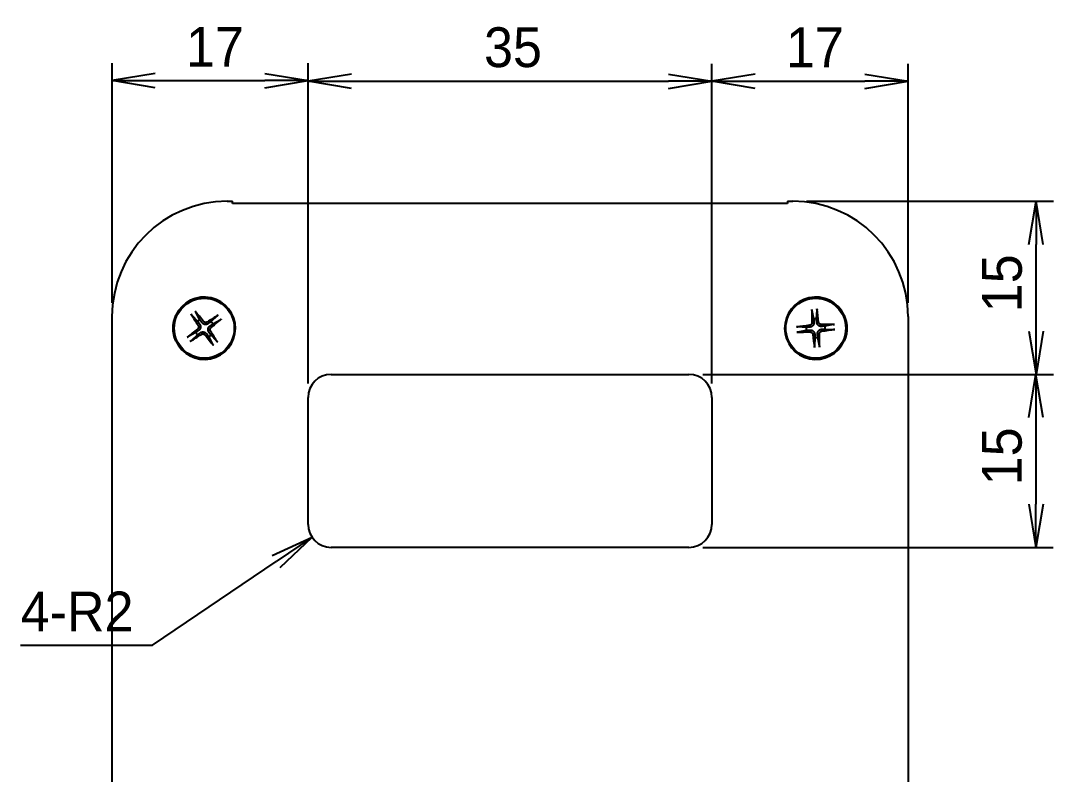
# Model space of a CAD drawing. Header units: millimetres. Extents: x 22 to 621, y 9 to 437.
# Drawn here: x 259.3 to 348.8, y 252.1 to 317.4 of the extents above; entities that cross this region are included whole.
import ezdxf

# ---------------------------------------------------------------- set-up
doc = ezdxf.new("R2010")
doc.units = ezdxf.units.MM
doc.header["$LTSCALE"] = 1.5
doc.layers.add('Dimension (ISO)', color=7, linetype='Continuous', lineweight=25)
doc.layers.add('Visible (ISO)', color=7, linetype='Continuous', lineweight=25)
doc.styles.add('Note Text (JIS)', font='MS PGothic.ttf')
doc.dimstyles.new('Default (JIS)', dxfattribs={"dimscale": 1.5, "dimtxt": 2.3, "dimasz": 2.5, "dimexe": 1, "dimexo": 0.8, "dimgap": 0.8, "dimtad": 1, "dimtoh": 1, "dimrnd": 1e-08, "dimdsep": 46, "dimtxsty": 'Note Text (JIS)', "dimblk": 'OPEN', "dimcen": 0.09, "dimdle": 5, "dimclrd": 100, "dimclre": 100, "dimclrt": 7, "dimadec": 0, "dimazin": 2, "dimtfac": 1, "dimtmove": 0, "dimatfit": 3, "dimldrblk": 'OPEN', "dimfxl": 1, "dimtolj": 1, "dimtzin": 0, "dimlwd": 25, "dimlwe": 25, "dimarcsym": 0})

# ---------------------------------------------------------------- blocks, each defined once
blk = doc.blocks.new('_Open')
at = {"color": 0, "linetype": 'ByBlock', "lineweight": -2}
for p, q in [((-1, 0.167), (0, 0)), ((-1, -0.167), (0, 0)), ((0, 0), (-1, 0))]:
    blk.add_line(p, q, dxfattribs=at)
blk = doc.blocks.new('*D23')
at = {"layer": 'Defpoints', "color": 0}
for p in [(284.192, 312.186), (267.192, 291.73), (284.192, 284.724)]:
    blk.add_point(p, dxfattribs=at)
at = {"layer": 'Dimension (ISO)', "color": 100, "lineweight": 25}
for p, q in [((267.192, 292.93), (267.192, 313.686)), ((284.192, 285.924), (284.192, 313.686)), ((270.942, 312.186), (280.442, 312.186))]:
    blk.add_line(p, q, dxfattribs=at)
at = {"layer": 'Dimension (ISO)', "color": 100, "lineweight": 25, "xscale": 3.75, "yscale": 3.75, "zscale": 3.75, "rotation": 180}
blk.add_blockref('_Open', (267.192, 312.186), dxfattribs=at)
at = {"layer": 'Dimension (ISO)', "color": 100, "lineweight": 25, "xscale": 3.75, "yscale": 3.75, "zscale": 3.75}
blk.add_blockref('_Open', (284.192, 312.186), dxfattribs=at)
at = {"layer": 'Dimension (ISO)', "color": 7, "lineweight": 25, "insert": (273.604, 315.12), "char_height": 3.45, "attachment_point": 4, "style": 'Note Text (JIS)'}
blk.add_mtext('\\A1;17', dxfattribs=at)
blk = doc.blocks.new('*D24')
at = {"layer": 'Defpoints', "color": 0}
for p in [(319.192, 312.133), (284.192, 284.724), (319.192, 284.724)]:
    blk.add_point(p, dxfattribs=at)
at = {"layer": 'Dimension (ISO)', "color": 100, "lineweight": 25}
for p, q in [((284.192, 285.924), (284.192, 313.633)), ((319.192, 285.924), (319.192, 313.633)), ((287.942, 312.133), (315.442, 312.133))]:
    blk.add_line(p, q, dxfattribs=at)
at = {"layer": 'Dimension (ISO)', "color": 100, "lineweight": 25, "xscale": 3.75, "yscale": 3.75, "zscale": 3.75, "rotation": 180}
blk.add_blockref('_Open', (284.192, 312.133), dxfattribs=at)
at = {"layer": 'Dimension (ISO)', "color": 100, "lineweight": 25, "xscale": 3.75, "yscale": 3.75, "zscale": 3.75}
blk.add_blockref('_Open', (319.192, 312.133), dxfattribs=at)
at = {"layer": 'Dimension (ISO)', "color": 7, "lineweight": 25, "insert": (299.439, 315.058), "char_height": 3.45, "attachment_point": 4, "style": 'Note Text (JIS)'}
blk.add_mtext('\\A1;35', dxfattribs=at)
blk = doc.blocks.new('*D25')
at = {"layer": 'Defpoints', "color": 0}
for p in [(336.192, 312.133), (336.192, 291.73), (319.192, 284.724)]:
    blk.add_point(p, dxfattribs=at)
at = {"layer": 'Dimension (ISO)', "color": 100, "lineweight": 25}
for p, q in [((319.192, 285.924), (319.192, 313.633)), ((336.192, 292.93), (336.192, 313.633)), ((322.942, 312.133), (332.442, 312.133))]:
    blk.add_line(p, q, dxfattribs=at)
at = {"layer": 'Dimension (ISO)', "color": 100, "lineweight": 25, "xscale": 3.75, "yscale": 3.75, "zscale": 3.75, "rotation": 180}
blk.add_blockref('_Open', (319.192, 312.133), dxfattribs=at)
at = {"layer": 'Dimension (ISO)', "color": 100, "lineweight": 25, "xscale": 3.75, "yscale": 3.75, "zscale": 3.75}
blk.add_blockref('_Open', (336.192, 312.133), dxfattribs=at)
at = {"layer": 'Dimension (ISO)', "color": 7, "lineweight": 25, "insert": (325.604, 315.066), "char_height": 3.45, "attachment_point": 4, "style": 'Note Text (JIS)'}
blk.add_mtext('\\A1;17', dxfattribs=at)
blk = doc.blocks.new('*D26')
at = {"layer": 'Defpoints', "color": 0}
for p in [(326.198, 301.724), (347.289, 301.724), (317.192, 286.724)]:
    blk.add_point(p, dxfattribs=at)
at = {"layer": 'Dimension (ISO)', "color": 100, "lineweight": 25}
for p, q in [((327.398, 301.724), (348.789, 301.724)), ((347.289, 290.474), (347.289, 297.974)), ((318.392, 286.724), (348.789, 286.724))]:
    blk.add_line(p, q, dxfattribs=at)
at = {"layer": 'Dimension (ISO)', "color": 100, "lineweight": 25, "xscale": 3.75, "yscale": 3.75, "zscale": 3.75}
for p, rotation in [((347.289, 301.724), 90), ((347.289, 286.724), 270)]:
    blk.add_blockref('_Open', p, dxfattribs=dict(at, rotation=rotation))
at = {"layer": 'Dimension (ISO)', "color": 7, "lineweight": 25, "insert": (344.355, 292.107), "char_height": 3.45, "attachment_point": 4, "rotation": 90, "style": 'Note Text (JIS)'}
blk.add_mtext('\\A1;15', dxfattribs=at)
blk = doc.blocks.new('*D27')
at = {"layer": 'Defpoints', "color": 0}
for p in [(317.192, 286.724), (317.192, 271.724), (347.277, 271.724)]:
    blk.add_point(p, dxfattribs=at)
at = {"layer": 'Dimension (ISO)', "color": 100, "lineweight": 25}
for p, q in [((318.392, 286.724), (348.777, 286.724)), ((347.277, 282.974), (347.277, 275.474)), ((318.392, 271.724), (348.777, 271.724))]:
    blk.add_line(p, q, dxfattribs=at)
at = {"layer": 'Dimension (ISO)', "color": 100, "lineweight": 25, "xscale": 3.75, "yscale": 3.75, "zscale": 3.75}
for p, rotation in [((347.277, 286.724), 90), ((347.277, 271.724), 270)]:
    blk.add_blockref('_Open', p, dxfattribs=dict(at, rotation=rotation))
at = {"layer": 'Dimension (ISO)', "color": 7, "lineweight": 25, "insert": (344.344, 277.107), "char_height": 3.45, "attachment_point": 4, "rotation": 90, "style": 'Note Text (JIS)'}
blk.add_mtext('\\A1;15', dxfattribs=at)
blk = doc.blocks.new('*D31')
at = {"layer": 'Defpoints', "color": 0}
for p in [(286.192, 273.724), (284.535, 272.604)]:
    blk.add_point(p, dxfattribs=at)
at = {"layer": 'Dimension (ISO)', "color": 100, "lineweight": 25}
for p, q in [((270.703, 263.248), (281.429, 270.503)), ((259.273, 263.248), (270.703, 263.248))]:
    blk.add_line(p, q, dxfattribs=at)
at = {"layer": 'Dimension (ISO)', "color": 100, "lineweight": 25, "xscale": 3.75, "yscale": 3.75, "zscale": 3.75, "rotation": 34.07173246889417}
blk.add_blockref('_Open', (284.535, 272.604), dxfattribs=at)
at = {"layer": 'Dimension (ISO)', "color": 7, "lineweight": 25, "insert": (259.273, 266.173), "char_height": 3.45, "attachment_point": 4, "style": 'Note Text (JIS)'}
blk.add_mtext('\\A1;4-R2', dxfattribs=at)

msp = doc.modelspace()

# ---------------------------------------------------------------- linework, layer by layer
at = {"layer": 'Visible (ISO)'}
for p, q in [((277.185, 301.724), (277.642, 301.724)), ((277.642, 301.532), (277.642, 301.724)), ((325.742, 301.724), (325.742, 301.532)), ((325.742, 301.724), (326.198, 301.724)), ((325.742, 301.532), (277.642, 301.532)), ((274.113, 291.847), (274.618, 291.311)), ((274.819, 291.455), (274.472, 292.105)), ((327.866, 292.247), (328.013, 291.525)), ((328.26, 291.542), (328.307, 292.277)), ((267.192, 196.718), (267.192, 291.73)), ((276.314, 291.803), (275.778, 291.298)), ((275.923, 291.097), (276.572, 291.444)), ((329.714, 291.049), (328.993, 290.903)), ((336.192, 291.73), (336.192, 196.718)), ((274.46, 290.351), (273.811, 290.004)), ((274.069, 289.645), (274.605, 290.15)), ((276.27, 289.601), (275.765, 290.137)), ((327.374, 290.792), (326.639, 290.84)), ((326.669, 290.399), (327.39, 290.545)), ((329.009, 290.656), (329.744, 290.608)), ((275.564, 289.993), (275.911, 289.343)), ((328.123, 289.906), (328.076, 289.171)), ((328.517, 289.201), (328.37, 289.923)), ((286.192, 286.724), (317.192, 286.724)), ((284.192, 273.724), (284.192, 284.724)), ((319.192, 284.724), (319.192, 273.724)), ((317.192, 271.724), (286.192, 271.724))]:
    msp.add_line(p, q, dxfattribs=at)
at = {"layer": 'Visible (ISO)', "flags": 128}
for points in [[(272.596, 291.469), (272.601, 291.485), (272.606, 291.501), (272.611, 291.518), (272.616, 291.534), (272.621, 291.55), (272.626, 291.566), (272.631, 291.582), (272.637, 291.598), (272.642, 291.614), (272.648, 291.63), (272.654, 291.646), (272.66, 291.662), (272.665, 291.677), (272.671, 291.693), (272.678, 291.709), (272.684, 291.725), (272.69, 291.74), (272.697, 291.756), (272.703, 291.772), (272.71, 291.787), (272.716, 291.803), (272.723, 291.818), (272.73, 291.834), (272.737, 291.849)], [(274.113, 291.847), (274.111, 291.849), (274.109, 291.851), (274.107, 291.854), (274.104, 291.856), (274.102, 291.859), (274.1, 291.862), (274.097, 291.866), (274.095, 291.869), (274.092, 291.873), (274.089, 291.877), (274.086, 291.881), (274.083, 291.885), (274.08, 291.889), (274.077, 291.893), (274.074, 291.898), (274.071, 291.902), (274.068, 291.907), (274.065, 291.912), (274.062, 291.916), (274.059, 291.921), (274.056, 291.925), (274.053, 291.93), (274.05, 291.935), (274.047, 291.94)], [(274.405, 292.197), (274.408, 292.193), (274.412, 292.188), (274.416, 292.184), (274.419, 292.18), (274.422, 292.175), (274.426, 292.171), (274.429, 292.167), (274.433, 292.162), (274.436, 292.158), (274.439, 292.153), (274.442, 292.149), (274.445, 292.145), (274.448, 292.141), (274.451, 292.137), (274.454, 292.133), (274.457, 292.129), (274.459, 292.125), (274.461, 292.122), (274.464, 292.119), (274.465, 292.116), (274.467, 292.113), (274.469, 292.11), (274.471, 292.107), (274.472, 292.105)], [(276.314, 291.803), (276.316, 291.805), (276.319, 291.807), (276.321, 291.809), (276.324, 291.811), (276.327, 291.813), (276.33, 291.816), (276.333, 291.818), (276.337, 291.821), (276.34, 291.824), (276.344, 291.827), (276.348, 291.829), (276.352, 291.832), (276.356, 291.835), (276.361, 291.838), (276.365, 291.841), (276.37, 291.844), (276.375, 291.848), (276.379, 291.851), (276.384, 291.854), (276.388, 291.857), (276.393, 291.86), (276.398, 291.863), (276.403, 291.866), (276.407, 291.869)], [(327.866, 292.247), (327.866, 292.249), (327.865, 292.252), (327.865, 292.256), (327.864, 292.259), (327.864, 292.263), (327.863, 292.267), (327.863, 292.271), (327.862, 292.275), (327.862, 292.28), (327.862, 292.285), (327.861, 292.29), (327.861, 292.295), (327.861, 292.3), (327.86, 292.305), (327.86, 292.31), (327.86, 292.316), (327.86, 292.322), (327.859, 292.327), (327.859, 292.333), (327.859, 292.338), (327.859, 292.344), (327.859, 292.349), (327.859, 292.355), (327.859, 292.36)], [(328.299, 292.39), (328.3, 292.385), (328.3, 292.379), (328.301, 292.374), (328.302, 292.368), (328.302, 292.363), (328.303, 292.357), (328.303, 292.352), (328.304, 292.346), (328.305, 292.341), (328.305, 292.335), (328.305, 292.33), (328.306, 292.325), (328.306, 292.32), (328.306, 292.315), (328.307, 292.31), (328.307, 292.305), (328.307, 292.301), (328.307, 292.297), (328.307, 292.293), (328.307, 292.289), (328.307, 292.286), (328.307, 292.283), (328.307, 292.28), (328.307, 292.277)], [(330.646, 291.849), (330.653, 291.834), (330.66, 291.818), (330.667, 291.803), (330.673, 291.787), (330.68, 291.772), (330.686, 291.756), (330.693, 291.74), (330.699, 291.725), (330.705, 291.709), (330.712, 291.693), (330.718, 291.677), (330.723, 291.662), (330.729, 291.646), (330.735, 291.63), (330.741, 291.614), (330.746, 291.598), (330.752, 291.582), (330.757, 291.566), (330.762, 291.55), (330.767, 291.534), (330.772, 291.518), (330.777, 291.501), (330.782, 291.485), (330.787, 291.469)], [(272.724, 289.629), (272.693, 289.701), (272.664, 289.773), (272.638, 289.847), (272.614, 289.921), (272.592, 289.996), (272.572, 290.071), (272.554, 290.148), (272.538, 290.224), (272.525, 290.302), (272.514, 290.38), (272.505, 290.458), (272.498, 290.536), (272.494, 290.615), (272.492, 290.694), (272.492, 290.772), (272.494, 290.851), (272.499, 290.929), (272.506, 291.008), (272.516, 291.086), (272.527, 291.163), (272.541, 291.24), (272.557, 291.317), (272.576, 291.393), (272.596, 291.469)], [(274.655, 290.977), (274.662, 290.965), (274.669, 290.952), (274.675, 290.938), (274.68, 290.924), (274.685, 290.91), (274.688, 290.895), (274.691, 290.88), (274.692, 290.865), (274.693, 290.85), (274.693, 290.835), (274.692, 290.821), (274.69, 290.806), (274.687, 290.792), (274.684, 290.778), (274.679, 290.764), (274.674, 290.75), (274.667, 290.737), (274.66, 290.723), (274.652, 290.71), (274.643, 290.698), (274.634, 290.686), (274.624, 290.675), (274.613, 290.665), (274.602, 290.655)], [(274.618, 291.311), (274.629, 291.296), (274.639, 291.281), (274.649, 291.268), (274.658, 291.254), (274.668, 291.242), (274.676, 291.229), (274.685, 291.218), (274.693, 291.206), (274.701, 291.195), (274.709, 291.185), (274.716, 291.174), (274.723, 291.165), (274.73, 291.155), (274.737, 291.146), (274.743, 291.137), (274.749, 291.128), (274.755, 291.12), (274.761, 291.112), (274.767, 291.104), (274.773, 291.096), (274.778, 291.089), (274.783, 291.082), (274.788, 291.075), (274.793, 291.068)], [(274.792, 291.067), (274.806, 291.047), (274.819, 291.025), (274.83, 291.003), (274.84, 290.981), (274.849, 290.959), (274.855, 290.935), (274.861, 290.91), (274.865, 290.884), (274.867, 290.857), (274.868, 290.83), (274.866, 290.804), (274.863, 290.778), (274.858, 290.752), (274.851, 290.726), (274.842, 290.701), (274.831, 290.676), (274.819, 290.653), (274.806, 290.631), (274.792, 290.611), (274.777, 290.592), (274.76, 290.574), (274.742, 290.557), (274.723, 290.541), (274.704, 290.526)], [(274.993, 291.211), (274.988, 291.218), (274.983, 291.225), (274.978, 291.232), (274.973, 291.24), (274.967, 291.248), (274.961, 291.255), (274.956, 291.264), (274.95, 291.272), (274.943, 291.281), (274.937, 291.29), (274.93, 291.299), (274.924, 291.308), (274.916, 291.318), (274.909, 291.329), (274.902, 291.339), (274.894, 291.35), (274.886, 291.362), (274.877, 291.373), (274.868, 291.386), (274.859, 291.398), (274.85, 291.412), (274.84, 291.426), (274.829, 291.44), (274.819, 291.455)], [(275.535, 291.123), (275.514, 291.109), (275.493, 291.096), (275.471, 291.085), (275.449, 291.075), (275.426, 291.067), (275.403, 291.06), (275.378, 291.054), (275.352, 291.05), (275.325, 291.048), (275.298, 291.048), (275.271, 291.049), (275.245, 291.053), (275.22, 291.058), (275.194, 291.065), (275.169, 291.074), (275.144, 291.084), (275.121, 291.097), (275.099, 291.11), (275.079, 291.124), (275.06, 291.139), (275.042, 291.155), (275.025, 291.173), (275.009, 291.192), (274.993, 291.212)], [(275.445, 291.261), (275.432, 291.254), (275.419, 291.247), (275.406, 291.241), (275.392, 291.235), (275.378, 291.231), (275.363, 291.227), (275.348, 291.225), (275.333, 291.223), (275.318, 291.222), (275.303, 291.222), (275.288, 291.224), (275.274, 291.225), (275.26, 291.228), (275.246, 291.232), (275.232, 291.236), (275.218, 291.242), (275.204, 291.248), (275.191, 291.255), (275.178, 291.263), (275.166, 291.272), (275.154, 291.282), (275.143, 291.292), (275.133, 291.302), (275.123, 291.314)], [(275.778, 291.298), (275.763, 291.287), (275.749, 291.277), (275.735, 291.267), (275.722, 291.257), (275.709, 291.248), (275.697, 291.239), (275.685, 291.23), (275.674, 291.222), (275.663, 291.214), (275.652, 291.207), (275.642, 291.199), (275.632, 291.192), (275.623, 291.185), (275.613, 291.179), (275.604, 291.172), (275.596, 291.166), (275.587, 291.16), (275.579, 291.154), (275.571, 291.148), (275.564, 291.143), (275.556, 291.138), (275.549, 291.132), (275.542, 291.127), (275.535, 291.122)], [(275.679, 290.923), (275.686, 290.927), (275.693, 290.932), (275.7, 290.938), (275.707, 290.943), (275.715, 290.948), (275.723, 290.954), (275.731, 290.96), (275.739, 290.966), (275.748, 290.972), (275.757, 290.978), (275.766, 290.985), (275.776, 290.992), (275.786, 290.999), (275.796, 291.006), (275.807, 291.014), (275.818, 291.022), (275.829, 291.03), (275.841, 291.038), (275.853, 291.047), (275.866, 291.056), (275.879, 291.066), (275.893, 291.076), (275.908, 291.086), (275.923, 291.097)], [(276.664, 291.511), (276.66, 291.507), (276.656, 291.503), (276.651, 291.5), (276.647, 291.496), (276.643, 291.493), (276.639, 291.49), (276.634, 291.486), (276.63, 291.483), (276.625, 291.48), (276.621, 291.476), (276.617, 291.473), (276.613, 291.47), (276.609, 291.467), (276.604, 291.464), (276.6, 291.462), (276.597, 291.459), (276.593, 291.456), (276.589, 291.454), (276.586, 291.452), (276.583, 291.45), (276.58, 291.448), (276.577, 291.446), (276.575, 291.445), (276.572, 291.444)], [(327.869, 291.222), (327.868, 291.208), (327.867, 291.193), (327.865, 291.178), (327.862, 291.164), (327.859, 291.149), (327.854, 291.135), (327.848, 291.121), (327.842, 291.107), (327.834, 291.094), (327.826, 291.081), (327.818, 291.069), (327.809, 291.058), (327.799, 291.047), (327.788, 291.037), (327.777, 291.028), (327.765, 291.019), (327.753, 291.011), (327.74, 291.003), (327.726, 290.996), (327.712, 290.991), (327.698, 290.986), (327.683, 290.982), (327.669, 290.979), (327.654, 290.976)], [(328.033, 291.226), (328.034, 291.201), (328.034, 291.176), (328.032, 291.152), (328.028, 291.127), (328.024, 291.104), (328.017, 291.08), (328.009, 291.056), (327.998, 291.032), (327.986, 291.008), (327.972, 290.985), (327.957, 290.963), (327.941, 290.943), (327.923, 290.924), (327.903, 290.906), (327.882, 290.889), (327.86, 290.873), (327.837, 290.86), (327.815, 290.848), (327.792, 290.839), (327.77, 290.831), (327.746, 290.824), (327.722, 290.819), (327.697, 290.815), (327.673, 290.813)], [(328.013, 291.525), (328.014, 291.507), (328.015, 291.489), (328.017, 291.472), (328.018, 291.456), (328.019, 291.44), (328.02, 291.425), (328.021, 291.41), (328.022, 291.396), (328.023, 291.383), (328.024, 291.37), (328.025, 291.357), (328.026, 291.345), (328.026, 291.333), (328.027, 291.322), (328.028, 291.311), (328.029, 291.3), (328.029, 291.29), (328.03, 291.28), (328.031, 291.27), (328.031, 291.261), (328.032, 291.252), (328.033, 291.243), (328.033, 291.234), (328.034, 291.226)], [(328.279, 291.243), (328.279, 291.251), (328.278, 291.26), (328.278, 291.269), (328.277, 291.278), (328.277, 291.287), (328.276, 291.297), (328.275, 291.307), (328.275, 291.317), (328.274, 291.328), (328.273, 291.339), (328.272, 291.35), (328.272, 291.362), (328.271, 291.374), (328.27, 291.387), (328.269, 291.4), (328.268, 291.413), (328.267, 291.427), (328.266, 291.442), (328.265, 291.457), (328.264, 291.472), (328.263, 291.489), (328.262, 291.506), (328.261, 291.523), (328.26, 291.542)], [(328.694, 290.882), (328.669, 290.881), (328.644, 290.882), (328.619, 290.884), (328.595, 290.887), (328.572, 290.892), (328.548, 290.898), (328.524, 290.907), (328.5, 290.917), (328.476, 290.929), (328.453, 290.943), (328.431, 290.958), (328.41, 290.975), (328.391, 290.993), (328.373, 291.012), (328.356, 291.033), (328.341, 291.055), (328.328, 291.078), (328.316, 291.101), (328.306, 291.123), (328.298, 291.146), (328.292, 291.169), (328.286, 291.194), (328.283, 291.218), (328.28, 291.243)], [(328.69, 291.047), (328.675, 291.047), (328.661, 291.048), (328.646, 291.05), (328.631, 291.053), (328.617, 291.057), (328.602, 291.062), (328.588, 291.067), (328.575, 291.074), (328.561, 291.081), (328.549, 291.089), (328.537, 291.098), (328.525, 291.107), (328.515, 291.117), (328.505, 291.127), (328.495, 291.138), (328.486, 291.15), (328.478, 291.163), (328.471, 291.176), (328.464, 291.19), (328.458, 291.203), (328.453, 291.218), (328.449, 291.232), (328.446, 291.247), (328.444, 291.261)], [(329.714, 291.049), (329.717, 291.05), (329.72, 291.05), (329.723, 291.051), (329.727, 291.051), (329.73, 291.052), (329.734, 291.052), (329.738, 291.053), (329.743, 291.053), (329.747, 291.054), (329.752, 291.054), (329.757, 291.054), (329.762, 291.055), (329.767, 291.055), (329.772, 291.055), (329.778, 291.055), (329.783, 291.056), (329.789, 291.056), (329.795, 291.056), (329.8, 291.056), (329.805, 291.056), (329.811, 291.056), (329.817, 291.056), (329.822, 291.057), (329.828, 291.057)], [(330.787, 291.469), (330.807, 291.393), (330.826, 291.317), (330.842, 291.24), (330.856, 291.163), (330.867, 291.085), (330.877, 291.007), (330.884, 290.929), (330.889, 290.85), (330.891, 290.772), (330.891, 290.693), (330.889, 290.615), (330.885, 290.536), (330.878, 290.458), (330.87, 290.38), (330.858, 290.303), (330.845, 290.225), (330.829, 290.149), (330.812, 290.072), (330.792, 289.997), (330.77, 289.922), (330.745, 289.847), (330.719, 289.774), (330.69, 289.701), (330.659, 289.629)], [(274.704, 290.525), (274.697, 290.521), (274.69, 290.516), (274.683, 290.51), (274.676, 290.505), (274.668, 290.5), (274.66, 290.494), (274.652, 290.488), (274.644, 290.482), (274.635, 290.476), (274.626, 290.469), (274.617, 290.463), (274.607, 290.456), (274.597, 290.449), (274.587, 290.442), (274.576, 290.434), (274.565, 290.426), (274.554, 290.418), (274.542, 290.41), (274.53, 290.401), (274.517, 290.392), (274.504, 290.382), (274.49, 290.372), (274.475, 290.362), (274.46, 290.351)], [(274.605, 290.15), (274.62, 290.161), (274.634, 290.171), (274.648, 290.181), (274.661, 290.191), (274.674, 290.2), (274.686, 290.209), (274.698, 290.217), (274.709, 290.226), (274.72, 290.234), (274.731, 290.241), (274.741, 290.249), (274.751, 290.256), (274.76, 290.263), (274.77, 290.269), (274.779, 290.276), (274.787, 290.282), (274.796, 290.288), (274.804, 290.294), (274.812, 290.3), (274.819, 290.305), (274.827, 290.31), (274.834, 290.316), (274.841, 290.321), (274.848, 290.326)], [(274.848, 290.325), (274.869, 290.339), (274.89, 290.352), (274.912, 290.363), (274.934, 290.373), (274.957, 290.381), (274.98, 290.388), (275.005, 290.394), (275.031, 290.398), (275.058, 290.4), (275.085, 290.4), (275.112, 290.399), (275.138, 290.395), (275.163, 290.39), (275.189, 290.383), (275.214, 290.374), (275.239, 290.364), (275.262, 290.351), (275.284, 290.338), (275.304, 290.324), (275.323, 290.309), (275.341, 290.293), (275.358, 290.275), (275.374, 290.256), (275.39, 290.236)], [(274.938, 290.187), (274.951, 290.194), (274.964, 290.201), (274.977, 290.207), (274.991, 290.213), (275.005, 290.217), (275.02, 290.221), (275.035, 290.223), (275.05, 290.225), (275.065, 290.226), (275.08, 290.225), (275.095, 290.224), (275.109, 290.223), (275.123, 290.22), (275.137, 290.216), (275.151, 290.212), (275.165, 290.206), (275.179, 290.2), (275.192, 290.193), (275.205, 290.185), (275.217, 290.176), (275.229, 290.166), (275.24, 290.156), (275.25, 290.145), (275.26, 290.134)], [(275.39, 290.237), (275.395, 290.23), (275.4, 290.223), (275.405, 290.216), (275.41, 290.208), (275.416, 290.2), (275.422, 290.193), (275.427, 290.184), (275.433, 290.176), (275.44, 290.167), (275.446, 290.158), (275.453, 290.149), (275.459, 290.14), (275.467, 290.13), (275.474, 290.119), (275.481, 290.109), (275.489, 290.098), (275.497, 290.086), (275.506, 290.075), (275.515, 290.062), (275.524, 290.049), (275.533, 290.036), (275.543, 290.022), (275.554, 290.008), (275.564, 289.993)], [(275.591, 290.381), (275.577, 290.401), (275.564, 290.423), (275.553, 290.445), (275.543, 290.467), (275.534, 290.489), (275.528, 290.513), (275.522, 290.538), (275.518, 290.564), (275.516, 290.591), (275.515, 290.617), (275.517, 290.644), (275.52, 290.67), (275.525, 290.696), (275.532, 290.722), (275.541, 290.747), (275.552, 290.772), (275.564, 290.795), (275.577, 290.817), (275.591, 290.837), (275.606, 290.855), (275.623, 290.873), (275.641, 290.891), (275.66, 290.907), (275.679, 290.922)], [(275.765, 290.137), (275.754, 290.152), (275.744, 290.167), (275.734, 290.18), (275.725, 290.194), (275.715, 290.206), (275.707, 290.219), (275.698, 290.23), (275.69, 290.242), (275.682, 290.253), (275.674, 290.263), (275.667, 290.274), (275.66, 290.283), (275.653, 290.293), (275.646, 290.302), (275.64, 290.311), (275.634, 290.32), (275.628, 290.328), (275.622, 290.336), (275.616, 290.344), (275.61, 290.352), (275.605, 290.359), (275.6, 290.366), (275.595, 290.373), (275.59, 290.38)], [(275.728, 290.471), (275.721, 290.483), (275.714, 290.496), (275.708, 290.51), (275.703, 290.524), (275.698, 290.538), (275.695, 290.553), (275.692, 290.568), (275.691, 290.583), (275.69, 290.598), (275.69, 290.613), (275.691, 290.627), (275.693, 290.642), (275.696, 290.656), (275.699, 290.67), (275.704, 290.684), (275.709, 290.698), (275.716, 290.711), (275.723, 290.725), (275.731, 290.738), (275.74, 290.75), (275.749, 290.762), (275.759, 290.773), (275.77, 290.783), (275.781, 290.792)], [(326.525, 290.831), (326.531, 290.832), (326.536, 290.833), (326.542, 290.833), (326.547, 290.834), (326.553, 290.835), (326.558, 290.835), (326.564, 290.836), (326.569, 290.836), (326.575, 290.837), (326.58, 290.837), (326.586, 290.838), (326.591, 290.838), (326.596, 290.839), (326.6, 290.839), (326.605, 290.839), (326.61, 290.839), (326.615, 290.84), (326.619, 290.84), (326.622, 290.84), (326.626, 290.84), (326.63, 290.84), (326.633, 290.84), (326.636, 290.84), (326.639, 290.84)], [(326.669, 290.399), (326.666, 290.398), (326.663, 290.398), (326.66, 290.397), (326.656, 290.397), (326.653, 290.396), (326.649, 290.396), (326.645, 290.395), (326.64, 290.395), (326.636, 290.394), (326.631, 290.394), (326.626, 290.394), (326.621, 290.393), (326.616, 290.393), (326.611, 290.393), (326.605, 290.393), (326.6, 290.392), (326.594, 290.392), (326.588, 290.392), (326.583, 290.392), (326.578, 290.392), (326.572, 290.392), (326.566, 290.391), (326.561, 290.391), (326.555, 290.391)], [(327.673, 290.812), (327.664, 290.811), (327.656, 290.811), (327.647, 290.81), (327.638, 290.81), (327.628, 290.809), (327.619, 290.808), (327.609, 290.808), (327.598, 290.807), (327.588, 290.806), (327.577, 290.806), (327.565, 290.805), (327.554, 290.804), (327.541, 290.803), (327.529, 290.802), (327.516, 290.802), (327.502, 290.801), (327.488, 290.8), (327.474, 290.799), (327.459, 290.798), (327.443, 290.797), (327.427, 290.796), (327.41, 290.795), (327.392, 290.793), (327.374, 290.792)], [(327.39, 290.545), (327.409, 290.547), (327.427, 290.548), (327.444, 290.549), (327.46, 290.55), (327.476, 290.551), (327.491, 290.552), (327.505, 290.553), (327.519, 290.554), (327.533, 290.555), (327.546, 290.556), (327.558, 290.557), (327.57, 290.558), (327.582, 290.559), (327.593, 290.56), (327.604, 290.56), (327.615, 290.561), (327.625, 290.562), (327.635, 290.563), (327.645, 290.563), (327.654, 290.564), (327.664, 290.565), (327.672, 290.565), (327.681, 290.566), (327.689, 290.566)], [(327.689, 290.566), (327.714, 290.567), (327.739, 290.566), (327.764, 290.564), (327.788, 290.561), (327.811, 290.556), (327.835, 290.55), (327.859, 290.541), (327.883, 290.531), (327.907, 290.519), (327.93, 290.505), (327.952, 290.489), (327.973, 290.473), (327.992, 290.455), (328.01, 290.436), (328.027, 290.415), (328.042, 290.393), (328.055, 290.37), (328.067, 290.347), (328.077, 290.325), (328.085, 290.302), (328.091, 290.279), (328.097, 290.254), (328.1, 290.23), (328.103, 290.205)], [(327.693, 290.401), (327.708, 290.401), (327.722, 290.4), (327.737, 290.398), (327.752, 290.395), (327.766, 290.391), (327.781, 290.386), (327.795, 290.381), (327.808, 290.374), (327.822, 290.367), (327.834, 290.359), (327.846, 290.35), (327.858, 290.341), (327.868, 290.331), (327.878, 290.321), (327.888, 290.31), (327.897, 290.298), (327.905, 290.285), (327.912, 290.272), (327.919, 290.258), (327.925, 290.244), (327.93, 290.23), (327.934, 290.216), (327.937, 290.201), (327.939, 290.187)], [(328.104, 290.205), (328.104, 290.197), (328.105, 290.188), (328.105, 290.179), (328.106, 290.17), (328.106, 290.161), (328.107, 290.151), (328.108, 290.141), (328.108, 290.131), (328.109, 290.12), (328.11, 290.109), (328.111, 290.098), (328.111, 290.086), (328.112, 290.074), (328.113, 290.061), (328.114, 290.048), (328.115, 290.035), (328.116, 290.021), (328.117, 290.006), (328.118, 289.991), (328.119, 289.976), (328.12, 289.959), (328.121, 289.942), (328.122, 289.925), (328.123, 289.906)], [(328.35, 290.222), (328.349, 290.247), (328.349, 290.272), (328.351, 290.296), (328.355, 290.32), (328.359, 290.344), (328.366, 290.368), (328.374, 290.392), (328.385, 290.416), (328.397, 290.44), (328.411, 290.463), (328.426, 290.485), (328.442, 290.505), (328.46, 290.524), (328.48, 290.542), (328.501, 290.559), (328.523, 290.574), (328.546, 290.588), (328.568, 290.6), (328.591, 290.609), (328.613, 290.617), (328.637, 290.624), (328.661, 290.629), (328.686, 290.633), (328.71, 290.635)], [(328.37, 289.923), (328.369, 289.941), (328.368, 289.959), (328.366, 289.976), (328.365, 289.992), (328.364, 290.008), (328.363, 290.023), (328.362, 290.038), (328.361, 290.052), (328.36, 290.065), (328.359, 290.078), (328.358, 290.091), (328.357, 290.103), (328.357, 290.115), (328.356, 290.126), (328.355, 290.137), (328.354, 290.148), (328.354, 290.158), (328.353, 290.168), (328.352, 290.178), (328.352, 290.187), (328.351, 290.196), (328.35, 290.205), (328.35, 290.213), (328.349, 290.222)], [(328.514, 290.226), (328.515, 290.24), (328.516, 290.255), (328.518, 290.27), (328.521, 290.284), (328.524, 290.299), (328.529, 290.313), (328.535, 290.327), (328.541, 290.341), (328.549, 290.354), (328.557, 290.367), (328.565, 290.379), (328.574, 290.39), (328.584, 290.401), (328.595, 290.411), (328.606, 290.42), (328.618, 290.429), (328.63, 290.437), (328.643, 290.445), (328.657, 290.452), (328.671, 290.457), (328.685, 290.462), (328.7, 290.466), (328.714, 290.469), (328.729, 290.472)], [(328.993, 290.903), (328.974, 290.901), (328.956, 290.9), (328.939, 290.899), (328.923, 290.898), (328.907, 290.897), (328.892, 290.896), (328.878, 290.895), (328.864, 290.894), (328.85, 290.893), (328.837, 290.892), (328.825, 290.891), (328.813, 290.89), (328.801, 290.889), (328.79, 290.888), (328.779, 290.888), (328.768, 290.887), (328.758, 290.886), (328.748, 290.885), (328.738, 290.885), (328.729, 290.884), (328.719, 290.883), (328.711, 290.883), (328.702, 290.882), (328.694, 290.882)], [(328.71, 290.636), (328.719, 290.637), (328.727, 290.637), (328.736, 290.638), (328.745, 290.638), (328.755, 290.639), (328.764, 290.64), (328.774, 290.64), (328.785, 290.641), (328.795, 290.642), (328.806, 290.642), (328.818, 290.643), (328.829, 290.644), (328.842, 290.645), (328.854, 290.646), (328.867, 290.646), (328.881, 290.647), (328.895, 290.648), (328.909, 290.649), (328.924, 290.65), (328.94, 290.651), (328.956, 290.652), (328.973, 290.653), (328.991, 290.655), (329.009, 290.656)], [(329.858, 290.617), (329.852, 290.616), (329.847, 290.615), (329.841, 290.615), (329.836, 290.614), (329.83, 290.613), (329.825, 290.613), (329.819, 290.612), (329.814, 290.612), (329.808, 290.611), (329.803, 290.611), (329.797, 290.61), (329.792, 290.61), (329.787, 290.609), (329.783, 290.609), (329.778, 290.609), (329.773, 290.608), (329.768, 290.608), (329.764, 290.608), (329.761, 290.608), (329.757, 290.608), (329.753, 290.608), (329.75, 290.608), (329.747, 290.608), (329.744, 290.608)], [(273.719, 289.937), (273.723, 289.941), (273.727, 289.945), (273.732, 289.948), (273.736, 289.952), (273.74, 289.955), (273.744, 289.958), (273.749, 289.962), (273.753, 289.965), (273.758, 289.968), (273.762, 289.972), (273.766, 289.975), (273.771, 289.978), (273.775, 289.981), (273.779, 289.984), (273.783, 289.986), (273.786, 289.989), (273.79, 289.992), (273.794, 289.994), (273.797, 289.996), (273.8, 289.998), (273.803, 290), (273.806, 290.001), (273.808, 290.003), (273.811, 290.004)], [(274.069, 289.645), (274.067, 289.643), (274.064, 289.641), (274.062, 289.639), (274.059, 289.637), (274.056, 289.635), (274.053, 289.632), (274.05, 289.63), (274.046, 289.627), (274.043, 289.624), (274.039, 289.621), (274.035, 289.619), (274.031, 289.616), (274.027, 289.613), (274.022, 289.61), (274.018, 289.607), (274.013, 289.603), (274.008, 289.6), (274.004, 289.597), (273.999, 289.594), (273.995, 289.591), (273.99, 289.588), (273.985, 289.585), (273.98, 289.582), (273.976, 289.579)], [(275.978, 289.251), (275.975, 289.255), (275.971, 289.26), (275.967, 289.264), (275.964, 289.268), (275.961, 289.273), (275.957, 289.277), (275.954, 289.281), (275.95, 289.286), (275.947, 289.29), (275.944, 289.295), (275.941, 289.299), (275.938, 289.303), (275.935, 289.307), (275.932, 289.311), (275.929, 289.315), (275.926, 289.319), (275.924, 289.323), (275.922, 289.326), (275.919, 289.329), (275.918, 289.332), (275.916, 289.335), (275.914, 289.338), (275.912, 289.341), (275.911, 289.343)], [(276.27, 289.601), (276.272, 289.599), (276.274, 289.597), (276.276, 289.594), (276.279, 289.592), (276.281, 289.589), (276.283, 289.586), (276.286, 289.582), (276.288, 289.579), (276.291, 289.575), (276.294, 289.571), (276.297, 289.567), (276.3, 289.563), (276.303, 289.559), (276.306, 289.555), (276.309, 289.55), (276.312, 289.546), (276.315, 289.541), (276.318, 289.536), (276.321, 289.532), (276.324, 289.527), (276.327, 289.522), (276.33, 289.518), (276.333, 289.513), (276.336, 289.508)], [(328.084, 289.058), (328.083, 289.063), (328.083, 289.069), (328.082, 289.074), (328.081, 289.08), (328.081, 289.085), (328.08, 289.091), (328.08, 289.096), (328.079, 289.102), (328.079, 289.107), (328.078, 289.113), (328.078, 289.118), (328.077, 289.123), (328.077, 289.128), (328.077, 289.133), (328.076, 289.138), (328.076, 289.143), (328.076, 289.147), (328.076, 289.151), (328.076, 289.155), (328.076, 289.159), (328.076, 289.162), (328.076, 289.165), (328.076, 289.168), (328.076, 289.171)], [(328.517, 289.201), (328.517, 289.198), (328.518, 289.196), (328.518, 289.192), (328.519, 289.189), (328.519, 289.185), (328.52, 289.181), (328.52, 289.177), (328.521, 289.173), (328.521, 289.168), (328.521, 289.163), (328.522, 289.158), (328.522, 289.153), (328.522, 289.148), (328.523, 289.143), (328.523, 289.138), (328.523, 289.132), (328.523, 289.126), (328.524, 289.121), (328.524, 289.115), (328.524, 289.11), (328.524, 289.104), (328.524, 289.099), (328.524, 289.093), (328.524, 289.088)]]:
    msp.add_lwpolyline(points, dxfattribs=at)
at = {"layer": 'Visible (ISO)'}
for centre in [(275.192, 290.724), (328.192, 290.724)]:
    msp.add_circle(centre, 2.6, dxfattribs=at)
for centre, radius, start, end in [((275.192, 290.724), 2.7, 203.93205, 155.37156), ((328.192, 290.724), 2.7, 24.62844, 336.06795), ((275.192, 290.724), 0.821, 117.02078, 134.35688), ((275.192, 290.724), 0.821, 27.02078, 44.35688), ((328.192, 290.724), 0.821, 85.23344, 102.56953), ((275.192, 290.724), 0.821, 207.02078, 224.35688), ((275.192, 290.724), 0.821, 297.02078, 314.35688), ((328.192, 290.724), 0.821, 175.23344, 192.56953), ((328.192, 290.724), 0.821, 355.23344, 12.56953), ((328.192, 290.724), 0.821, 265.23344, 282.56953), ((286.192, 284.724), 2, 90, 180), ((317.192, 284.724), 2, 0, 90), ((286.192, 273.724), 2, 180, 270), ((317.192, 273.724), 2, 270, 0)]:
    msp.add_arc(centre, radius, start, end, dxfattribs=at)
for centre, major_axis, ratio, start_param, end_param in [((277.198, 291.718), (-7.08, 7.08), 0.998783, 5.498396, 7.067974), ((326.185, 291.718), (7.08, 7.08), 0.998783, 5.498396, 7.067974), ((275.367, 290.839), (3.282, -5.018), 0.087156, 4.434664, 4.627933), ((275.026, 290.594), (-3.708, 4.713), 0.087156, 4.796845, 4.990114), ((275.306, 290.548), (-5.018, -3.282), 0.087156, 4.434664, 4.627933), ((328.401, 290.729), (0.146, -5.995), 0.087156, 4.434664, 4.627933), ((327.983, 290.701), (-0.669, 5.959), 0.087156, 4.796845, 4.990114), ((275.062, 290.889), (4.713, 3.708), 0.087156, 4.796845, 4.990114), ((328.215, 290.515), (-5.959, -0.669), 0.087156, 4.796845, 4.990114), ((328.197, 290.514), (-5.995, -0.146), 0.087156, 4.434664, 4.627933), ((275.321, 290.559), (-4.713, -3.708), 0.087156, 4.796845, 4.990114), ((275.077, 290.9), (5.018, 3.282), 0.087156, 4.434664, 4.627933), ((275.357, 290.854), (3.708, -4.713), 0.087156, 4.796845, 4.990114), ((275.016, 290.609), (-3.282, 5.018), 0.087156, 4.434664, 4.627933), ((328.186, 290.934), (5.995, 0.146), 0.087156, 4.434664, 4.627933), ((328.4, 290.747), (0.669, -5.959), 0.087156, 4.796845, 4.990114), ((327.982, 290.719), (-0.146, 5.995), 0.087156, 4.434664, 4.627933), ((328.168, 290.933), (5.959, 0.669), 0.087156, 4.796845, 4.990114)]:
    msp.add_ellipse(centre, major_axis=major_axis, ratio=ratio, start_param=start_param, end_param=end_param, dxfattribs=at)

# ---------------------------------------------------------------- dimensions: what is measured, and where the dimension line sits
at = {"layer": 'Dimension (ISO)', "color": 100, "lineweight": 25}
for base, p1, p2, picture, middle in [((284.192, 312.186), (267.192, 291.73), (284.192, 284.724), '*D23', (275.692, 312.186)), ((319.192, 312.133), (284.192, 284.724), (319.192, 284.724), '*D24', (301.692, 312.133))]:
    dim = msp.add_linear_dim(base=base, p1=p1, p2=p2, dimstyle='Default (JIS)', override={"dimtoh": 0, "dimdec": 2, "dimtp": 0, "dimtm": 0, "dimtdec": 2, "dimatfit": 2}, dxfattribs=at)
    dim.commit()
    dim.dimension.update_dxf_attribs({"geometry": picture, "text_midpoint": middle, "dimtype": 160})
for base, p1, p2, angle, picture, middle in [((336.192, 312.133), (319.192, 284.724), (336.192, 291.73), 180, '*D25', (327.692, 312.133)), ((347.289, 301.724), (317.192, 286.724), (326.198, 301.724), 270, '*D26', (347.289, 294.224)), ((347.277, 271.724), (317.192, 286.724), (317.192, 271.724), 270, '*D27', (347.277, 279.224))]:
    dim = msp.add_linear_dim(base=base, p1=p1, p2=p2, angle=angle, dimstyle='Default (JIS)', override={"dimtoh": 0, "dimdec": 2, "dimtp": 0, "dimtm": 0, "dimtdec": 2, "dimatfit": 2}, dxfattribs=at)
    dim.commit()
    dim.dimension.update_dxf_attribs({"geometry": picture, "text_midpoint": middle, "dimtype": 160})
dim = msp.add_radius_dim(center=(286.192, 273.724), mpoint=(284.535, 272.604), text='4-<>', dimstyle='Default (JIS)', override={"dimtih": 1, "dimdec": 2, "dimcen": 0, "dimtp": 0, "dimtm": 0, "dimtdec": 2, "dimtofl": 0}, dxfattribs=at)
dim.commit()
dim.dimension.update_dxf_attribs({"geometry": '*D31', "text_midpoint": (264.388, 263.248), "dimtype": 164})

doc.saveas('drawing.dxf')
